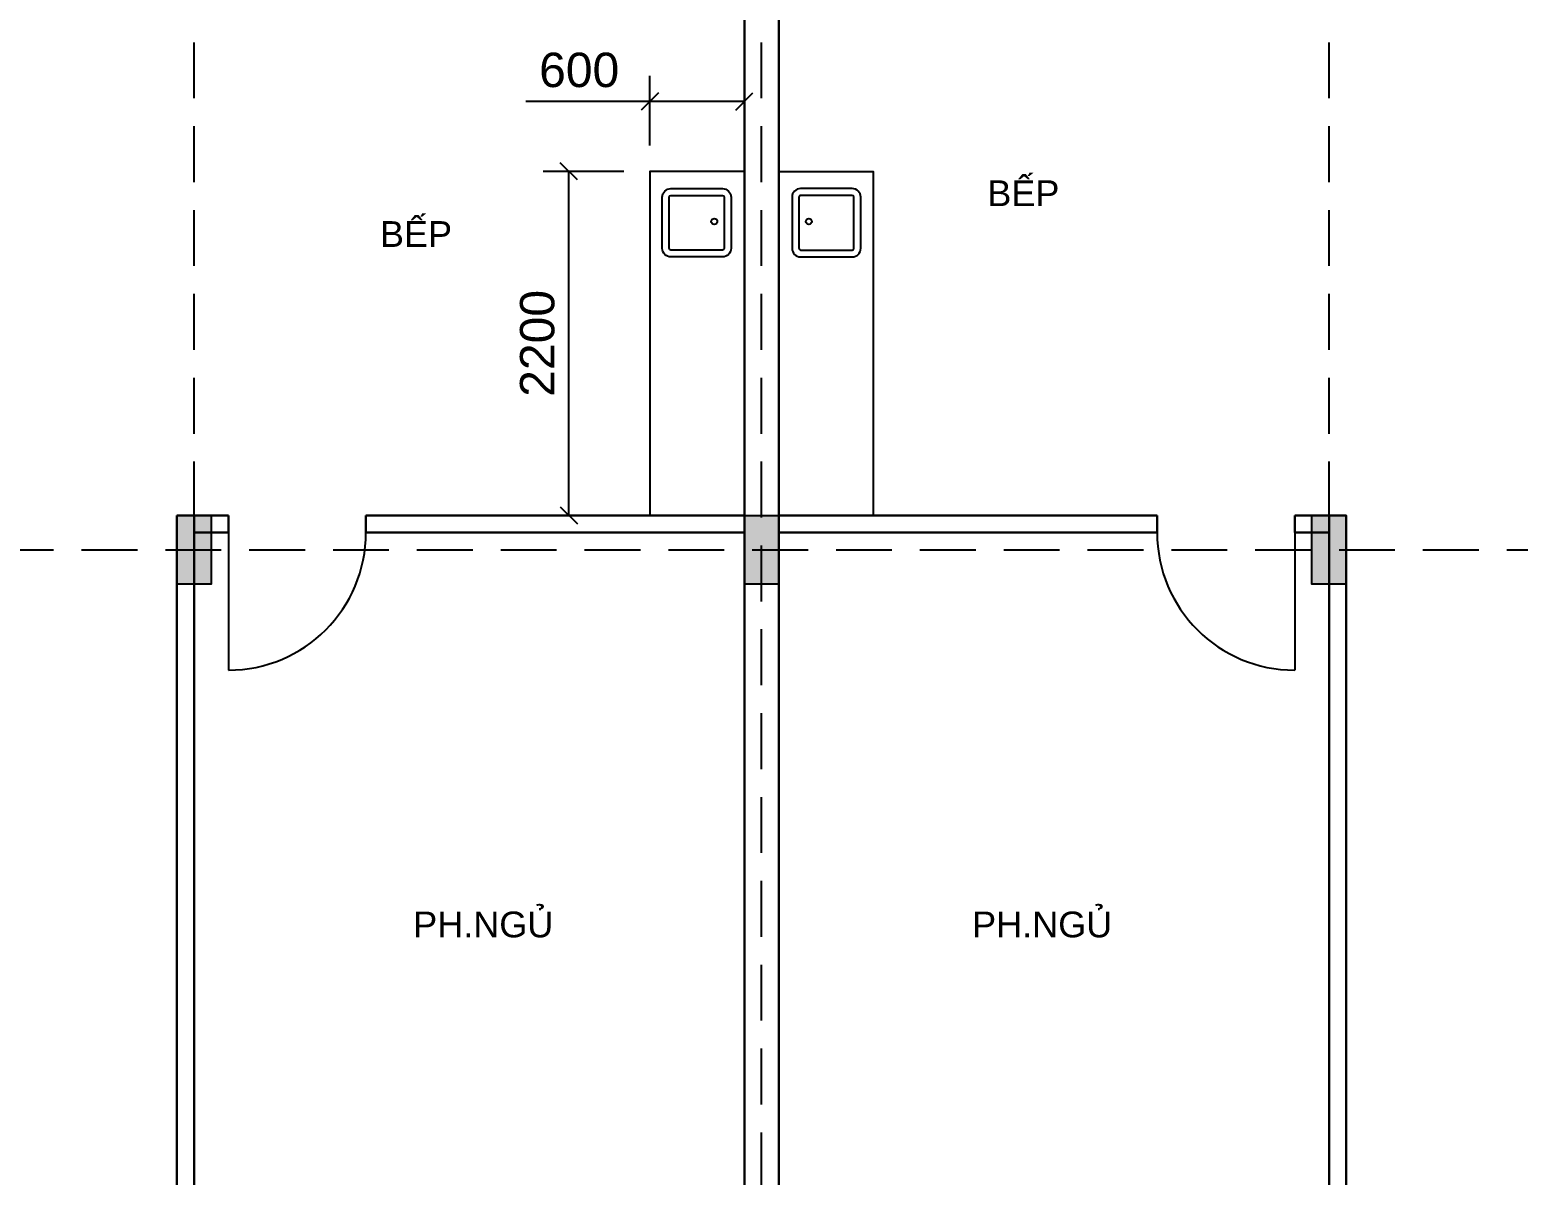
# Model space of a CAD drawing. Extents: x -100 to 171306, y -3236 to 60448.
# Drawn here: x 40397 to 49052, y 7782 to 14442 of the extents above; entities that cross this region are included whole.
import ezdxf

# ---------------------------------------------------------------- set-up
doc = ezdxf.new("R2010")
doc.units = 0
doc.header["$LTSCALE"] = 1300
doc.linetypes.add('HIDDEN', pattern=[0.375, 0.25, -0.125])
doc.layers.get('0').update_dxf_attribs({"linetype": 'CONTINUOUS'})
doc.layers.get('DEFPOINTS').update_dxf_attribs({"linetype": 'CONTINUOUS'})
for name, color, linetype in [('COT', 1, 'CONTINUOUS'), ('CUA', 4, 'CONTINUOUS'), ('RANH', 2, 'CONTINUOUS'), ('TBI', 2, 'CONTINUOUS'), ('TEXT', 7, 'CONTINUOUS'), ('TIM', 6, 'CONTINUOUS')]:
    doc.layers.add(name, color=color, linetype=linetype)
doc.layers.add('TUONG', color=3, linetype='CONTINUOUS', lineweight=30)
doc.styles.add('VN', font='VHELVEN.TTF')
doc.styles.add('VNI-HELVE', font='VHELVEN.TTF')
doc.dimstyles.new('DIM100S', dxfattribs={"dimscale": 0, "dimtxt": 200, "dimasz": 100, "dimexe": 150, "dimexo": 150, "dimgap": 80, "dimtad": 1, "dimdec": 0, "dimrnd": 50, "dimzin": 0, "dimdsep": 46, "dimtxsty": 'VNI-HELVE', "dimblk1": 'OBLIQUE', "dimblk2": 'OBLIQUE', "dimsah": 1, "dimcen": 0, "dimclrd": 6, "dimclre": 6, "dimclrt": 6, "dimadec": 0, "dimazin": 0, "dimtfac": 1, "dimtdec": 0, "dimtmove": 0, "dimatfit": 3, "dimfxl": 1, "dimtolj": 1, "dimtzin": 0, "dimarcsym": 0})

# ---------------------------------------------------------------- blocks, each defined once
blk = doc.blocks.new('PN')
at = {"layer": 'TEXT', "style": 'VN'}
blk.add_text('PH.NGUÛ', height=150, dxfattribs=at).set_placement((-475.5843521677307, -53.53381435963092))
blk = doc.blocks.new('B')
at = {"layer": 'TEXT', "style": 'VN'}
blk.add_text('BEÁP', height=150, dxfattribs=at).set_placement((-234.0902096214122, -122.8672266406356))
blk = doc.blocks.new('_OBLIQUE')
at = {"color": 0, "linetype": 'ByBlock'}
blk.add_line((-0.5, -0.5), (0.5, 0.5), dxfattribs=at)
blk = doc.blocks.new('*D259')
at = {"layer": 'DEFPOINTS', "color": 0, "linetype": 'Continuous', "transparency": 16777216}
for p in [(43531.38454425157, 13618.7118299486), (44001.84429085242, 13618.7118299486), (44001.84429085242, 11618.7118299486)]:
    blk.add_point(p, dxfattribs=at)
at = {"layer": 'TIM', "color": 6, "linetype": 'Continuous', "lineweight": -2, "transparency": 16777216}
for p, q in [((43851.84429085242, 13618.7118299486), (43381.38454425157, 13618.7118299486)), ((43531.38454425157, 11618.7118299486), (43531.38454425157, 13618.7118299486)), ((43851.84429085242, 11618.7118299486), (43381.38454425157, 11618.7118299486))]:
    blk.add_line(p, q, dxfattribs=at)
at = {"layer": 'TIM', "color": 6, "linetype": 'Continuous', "lineweight": -2, "transparency": 16777216, "xscale": 100, "yscale": 100, "zscale": 100}
for p, rotation in [((43531.38454425157, 13618.7118299486), 90), ((43531.38454425157, 11618.7118299486), 270)]:
    blk.add_blockref('_OBLIQUE', p, dxfattribs=dict(at, rotation=rotation))
at = {"layer": 'TIM', "color": 6, "linetype": 'Continuous', "transparency": 16777216, "insert": (43348.59902893123, 12618.71182994861), "char_height": 200, "attachment_point": 5, "rotation": 90, "style": 'VNI-HELVE'}
blk.add_mtext('\\A1;2200', dxfattribs=at)
blk = doc.blocks.new('*D260')
at = {"layer": 'DEFPOINTS', "color": 0, "linetype": 'Continuous', "transparency": 16777216}
for p in [(44001.84429085242, 14024.6625417745), (44001.84429085242, 13618.7118299486), (44551.84429085242, 13618.7118299486)]:
    blk.add_point(p, dxfattribs=at)
at = {"layer": 'TIM', "color": 6, "linetype": 'Continuous', "lineweight": -2, "transparency": 16777216}
for p, q in [((44001.84429085242, 13768.7118299486), (44001.84429085242, 14174.6625417745)), ((44551.84429085242, 13768.7118299486), (44551.84429085242, 14174.6625417745)), ((44001.84429085242, 14024.6625417745), (43281.12005686913, 14024.6625417745)), ((44551.84429085242, 14024.6625417745), (44001.84429085242, 14024.6625417745))]:
    blk.add_line(p, q, dxfattribs=at)
at = {"layer": 'TIM', "color": 6, "linetype": 'Continuous', "lineweight": -2, "transparency": 16777216, "xscale": 100, "yscale": 100, "zscale": 100, "rotation": 180}
blk.add_blockref('_OBLIQUE', (44001.84429085242, 14024.6625417745), dxfattribs=at)
at = {"layer": 'TIM', "color": 6, "linetype": 'Continuous', "lineweight": -2, "transparency": 16777216, "xscale": 100, "yscale": 100, "zscale": 100}
blk.add_blockref('_OBLIQUE', (44551.84429085242, 14024.6625417745), dxfattribs=at)
at = {"layer": 'TIM', "color": 6, "linetype": 'Continuous', "transparency": 16777216, "insert": (43591.48217386078, 14207.44805709483), "char_height": 200, "attachment_point": 5, "style": 'VNI-HELVE'}
blk.add_mtext('\\A1;600', dxfattribs=at)

msp = doc.modelspace()

# ---------------------------------------------------------------- linework, layer by layer
at = {"layer": 'COT', "linetype": 'Continuous'}
for points in [[(41251.84429085463, 11617.39672033043), (41451.84429085463, 11617.39672033043), (41451.84429085463, 11218.05427514134), (41251.84429085463, 11218.05427514134)], [(44551.84429085242, 11618.71182994814), (44751.84429085242, 11618.71182994814), (44751.84429085242, 11219.36938475905), (44551.84429085242, 11219.36938475905)], [(47851.84429085519, 11618.71182994548), (48051.84429085519, 11618.71182994548), (48051.84429085519, 11219.36938475639), (47851.84429085519, 11219.36938475639)]]:
    msp.add_lwpolyline(points, close=True, dxfattribs=at)
for points in [[(41251.84429085469, 11218.05427514134), (41451.84429085463, 11218.05427514134), (41251.84429085463, 11617.39672033043), (41451.84429085463, 11617.39672033043)], [(44551.84429085248, 11219.36938475905), (44751.84429085242, 11219.36938475905), (44551.84429085242, 11618.71182994814), (44751.84429085242, 11618.71182994813)], [(47851.84429085525, 11219.36938475639), (48051.84429085519, 11219.36938475639), (47851.84429085519, 11618.71182994548), (48051.84429085519, 11618.71182994547)]]:
    msp.add_solid(points, dxfattribs=at)
at = {"layer": 'CUA', "color": 4, "linetype": 'Continuous'}
for p, q in [((41551.84429085283, 11518.71182994906), (41551.84429085283, 10718.71182994906)), ((47751.84429084707, 11518.71182994906), (47751.84429084707, 10718.71182994906))]:
    msp.add_line(p, q, dxfattribs=at)
for centre, start, end in [((41551.84429085283, 11518.71182994906), 270, 0), ((47751.84429084707, 11518.71182994906), 180, 270)]:
    msp.add_arc(centre, 800, start, end, dxfattribs=at)
at = {"layer": 'RANH', "color": 2, "linetype": 'HIDDEN'}
for p, q in [((41351.84429085759, 7218.711829974756), (41351.84429085759, 28379.79701374779)), ((44651.84429085737, 7218.711829949087), (44651.84429085737, 28379.79701372211)), ((47951.84429085214, 7218.71182993237), (47951.84429085214, 28379.7970137054)), ((5597.666431751009, 11418.7118299496), (64573.03110050616, 11418.7118299496))]:
    msp.add_line(p, q, dxfattribs=at)
at = {"layer": 'TBI', "color": 3, "linetype": 'Continuous'}
for points in [[(44001.84429085242, 11618.7118299486), (44551.84429085242, 11618.7118299486), (44551.84429085242, 13618.7118299486), (44001.84429085242, 13618.7118299486)], [(45301.84429085242, 11618.7118299486), (44751.84429085242, 11618.7118299486), (44751.84429085242, 13618.7118299486), (45301.84429085242, 13618.7118299486)]]:
    msp.add_lwpolyline(points, close=True, dxfattribs=at)
at = {"layer": 'TBI', "color": 2, "linetype": 'Continuous'}
for points in [[(44124.69599338497, 13518.71182994813), (44424.69599338497, 13518.71182994813, -0.4142135623730877), (44474.69599338497, 13468.71182994814), (44474.69599338498, 13171.42675564643, -0.4142135623731021), (44424.69599338498, 13121.42675564643), (44124.69599338498, 13121.42675564643, -0.4142135623730842), (44074.69599338498, 13171.42675564643), (44074.69599338497, 13468.71182994813, -0.4142135623731024)], [(45178.99258831987, 13518.71182994813), (44878.99258831987, 13518.71182994813, 0.4142135623730877), (44828.99258831987, 13468.71182994814), (44828.99258831987, 13171.42675564643, 0.4142135623731021), (44878.99258831987, 13121.42675564643), (45178.99258831987, 13121.42675564643, 0.4142135623730842), (45228.99258831987, 13171.42675564643), (45228.99258831987, 13468.71182994813, 0.4142135623731024)], [(44124.69599338497, 13478.71182994813), (44424.69599338497, 13478.71182994813, -0.4142135623730951), (44434.69599338497, 13468.71182994813), (44434.69599338498, 13171.42675564643, -0.4142135623730951), (44424.69599338498, 13161.42675564643), (44124.69599338498, 13161.42675564643, -0.4142135623730951), (44114.69599338498, 13171.42675564643), (44114.69599338497, 13468.71182994813, -0.4142135623730951)], [(45178.99258831987, 13478.71182994813), (44878.99258831987, 13478.71182994813, 0.4142135623730951), (44868.99258831987, 13468.71182994813), (44868.99258831987, 13171.42675564643, 0.4142135623730951), (44878.99258831987, 13161.42675564643), (45178.99258831987, 13161.42675564643, 0.4142135623730951), (45188.99258831987, 13171.42675564643), (45188.99258831987, 13468.71182994813, 0.4142135623730951)]]:
    msp.add_lwpolyline(points, format="xyb", close=True, dxfattribs=at)
for centre in [(44376.79795784637, 13327.55396469263), (44926.89062385848, 13327.55396469263)]:
    msp.add_circle(centre, 17.59800201757753, dxfattribs=at)
at = {"layer": 'TUONG', "color": 3}
for p, q in [((44551.8442908571, 17243.68158221991), (44551.84429085781, 11618.71182994906)), ((44751.84429085781, 11618.71182994906), (44751.84429085714, 17243.68158221992)), ((44751.84429085737, 15268.71182994907), (44751.84429085772, 12318.71182994907)), ((41551.84429085289, 11618.71182994906), (41251.84429085487, 11618.71182994906)), ((41251.84429085463, 11618.71182994906), (41251.84429085817, 7218.711829949068)), ((41351.84429085788, 7218.711829949065), (41351.84429085466, 11618.71182994906)), ((44551.84429085283, 11618.71182994906), (42351.84429085289, 11618.71182994906)), ((44551.84429085776, 11618.71182994906), (44551.84429085728, 7418.711829949072)), ((44751.84429084713, 11618.71182994906), (46951.84429084707, 11618.71182994906)), ((44751.84429085728, 7418.711829949072), (44751.84429085776, 11618.71182994906)), ((47751.84429084707, 11618.71182994906), (48051.84429085568, 11618.71182994906)), ((47951.84429085199, 7418.711829949014), (47951.84429085509, 11618.71182994906)), ((48051.8442908551, 11618.71182994906), (48051.84429085172, 7418.711829949025)), ((41351.84429085499, 11518.71182994906), (41551.84429085289, 11518.71182994906)), ((42351.84429085289, 11518.71182994906), (44551.84429085283, 11518.71182994906)), ((46951.84429084707, 11518.71182994906), (44751.84429084713, 11518.71182994906)), ((47951.84429085557, 11518.71182994906), (47751.84429084707, 11518.71182994906)), ((44751.84429085772, 11318.71182994907), (44751.84429085743, 8218.711829949072))]:
    msp.add_line(p, q, dxfattribs=at)
at = {"layer": 'TUONG', "color": 3, "linetype": 'ByBlock'}
for p, q in [((41551.84429085283, 11618.71182994906), (41551.84429085283, 11518.71182994906)), ((42351.84429085283, 11618.71182994906), (42351.84429085283, 11518.71182994906)), ((46951.84429084713, 11618.71182994906), (46951.84429084713, 11518.71182994906)), ((47751.84429084713, 11618.71182994906), (47751.84429084713, 11518.71182994906))]:
    msp.add_line(p, q, dxfattribs=at)

# ---------------------------------------------------------------- block references
at = {"layer": 'TEXT', "color": 7, "linetype": 'Continuous'}
for name, p in [('B', (46198.88769940484, 13539.40226856013)), ('B', (42667.17704566164, 13302.25988676754)), ('PN', (43101.84429085737, 9218.711829949072)), ('PN', (46351.84429085737, 9218.711829949072))]:
    msp.add_blockref(name, p, dxfattribs=at)

# ---------------------------------------------------------------- dimensions: what is measured, and where the dimension line sits
at = {"layer": 'TIM', "color": 6, "linetype": 'Continuous'}
dim = msp.add_linear_dim(base=(44001.84429085242, 14024.6625417745), p1=(44551.84429085242, 13618.7118299486), p2=(44001.84429085242, 13618.7118299486), text='600', dimstyle='DIM100S', override={"dimscale": 1}, dxfattribs=at)
dim.commit()
dim.dimension.update_dxf_attribs({"geometry": '*D260', "text_midpoint": (43591.48217386078, 14207.44805709483)})
dim = msp.add_linear_dim(base=(43531.38454425157, 13618.7118299486), p1=(44001.84429085242, 11618.7118299486), p2=(44001.84429085242, 13618.7118299486), angle=90, text='2200', dimstyle='DIM100S', override={"dimscale": 1}, dxfattribs=at)
dim.commit()
dim.dimension.update_dxf_attribs({"geometry": '*D259', "text_midpoint": (43348.59902893123, 12618.71182994861)})

doc.saveas('drawing.dxf')
